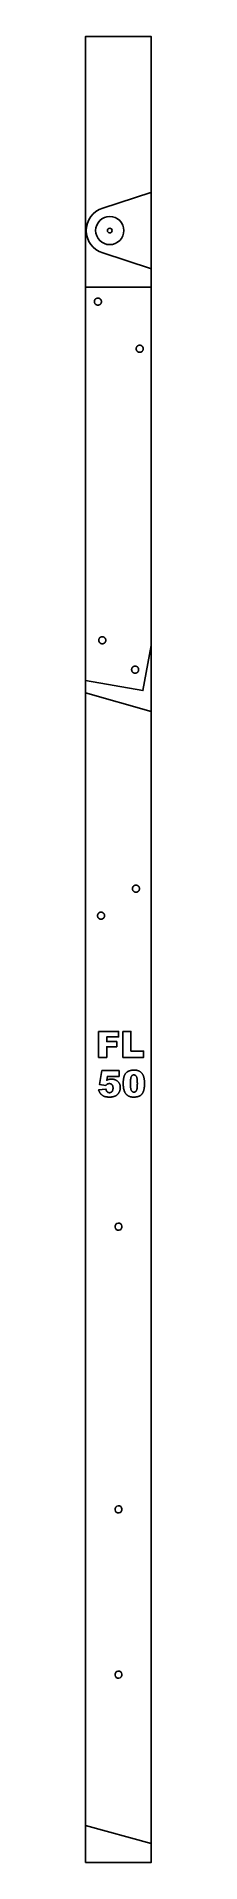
# Model space of a CAD drawing. Extents: x 0 to 3.5, y 0 to 97.
import ezdxf

# ---------------------------------------------------------------- set-up
doc = ezdxf.new("R2010")
doc.units = 0
for name, color, linetype in [('FRONT_LEG', 18, 'CONTINUOUS'), ('SEAT', 18, 'CONTINUOUS'), ('T3_PROFILE_INSIDE_2', 18, 'CONTINUOUS'), ('T9-T3_POCKET', 18, 'CONTINUOUS'), ('T9_COUNTERSINK_0_6', 18, 'CONTINUOUS')]:
    doc.layers.add(name, color=color, linetype=linetype)

msp = doc.modelspace()

# ---------------------------------------------------------------- linework, layer by layer
at = {"layer": 'FRONT_LEG'}
msp.add_lwpolyline([(3.502, 61.14), (0, 62.14)], dxfattribs=at)
for points in [[(2.655, 51.547), (2.646, 51.549), (2.636, 51.551), (2.627, 51.554), (2.619, 51.557), (2.61, 51.561), (2.602, 51.565), (2.594, 51.57), (2.586, 51.575), (2.579, 51.58), (2.571, 51.585), (2.565, 51.591), (2.558, 51.597), (2.552, 51.604), (2.546, 51.611), (2.54, 51.618), (2.535, 51.625), (2.53, 51.633), (2.525, 51.64), (2.521, 51.648), (2.517, 51.657), (2.514, 51.665), (2.511, 51.673), (2.508, 51.682), (2.506, 51.691), (2.505, 51.7), (2.503, 51.709), (2.502, 51.718), (2.502, 51.728), (2.502, 51.737), (2.503, 51.746), (2.504, 51.756), (2.505, 51.765), (2.507, 51.775), (2.51, 51.784), (2.513, 51.793), (2.516, 51.802), (2.52, 51.81), (2.524, 51.819), (2.528, 51.827), (2.533, 51.835), (2.538, 51.842), (2.544, 51.849), (2.55, 51.856), (2.556, 51.863), (2.562, 51.869), (2.569, 51.875), (2.576, 51.88), (2.583, 51.886), (2.591, 51.891), (2.599, 51.895), (2.607, 51.899), (2.615, 51.903), (2.623, 51.907), (2.632, 51.91), (2.641, 51.912), (2.649, 51.914), (2.658, 51.916), (2.668, 51.917), (2.677, 51.918), (2.686, 51.919), (2.695, 51.919), (2.705, 51.918), (2.714, 51.917), (2.724, 51.915), (2.733, 51.913), (2.743, 51.911), (2.752, 51.908), (2.76, 51.905), (2.769, 51.901), (2.777, 51.897), (2.785, 51.892), (2.793, 51.888), (2.8, 51.882), (2.808, 51.877), (2.814, 51.871), (2.821, 51.865), (2.827, 51.858), (2.833, 51.852), (2.839, 51.844), (2.844, 51.837), (2.849, 51.83), (2.854, 51.822), (2.858, 51.814), (2.862, 51.806), (2.865, 51.797), (2.868, 51.789), (2.871, 51.78), (2.873, 51.771), (2.874, 51.762), (2.876, 51.753), (2.877, 51.744), (2.877, 51.735), (2.877, 51.725), (2.876, 51.716), (2.875, 51.706), (2.874, 51.697), (2.872, 51.687), (2.869, 51.678), (2.866, 51.669), (2.863, 51.66), (2.859, 51.652), (2.855, 51.643), (2.851, 51.635), (2.846, 51.628), (2.841, 51.62), (2.835, 51.613), (2.829, 51.606), (2.823, 51.6), (2.817, 51.593), (2.81, 51.587), (2.803, 51.582), (2.796, 51.576), (2.788, 51.572), (2.78, 51.567), (2.772, 51.563), (2.764, 51.559), (2.756, 51.556), (2.747, 51.553), (2.738, 51.55), (2.73, 51.548), (2.721, 51.546), (2.712, 51.545), (2.702, 51.544), (2.693, 51.544), (2.684, 51.544), (2.674, 51.544), (2.665, 51.545)], [(0.798, 50.113), (0.789, 50.115), (0.78, 50.117), (0.771, 50.12), (0.762, 50.123), (0.753, 50.127), (0.745, 50.131), (0.737, 50.136), (0.729, 50.141), (0.722, 50.146), (0.715, 50.151), (0.708, 50.157), (0.701, 50.163), (0.695, 50.17), (0.689, 50.177), (0.683, 50.184), (0.678, 50.191), (0.673, 50.199), (0.669, 50.206), (0.665, 50.214), (0.661, 50.223), (0.657, 50.231), (0.654, 50.239), (0.652, 50.248), (0.65, 50.257), (0.648, 50.266), (0.647, 50.275), (0.646, 50.284), (0.645, 50.294), (0.645, 50.303), (0.646, 50.312), (0.647, 50.322), (0.648, 50.331), (0.65, 50.341), (0.653, 50.35), (0.656, 50.359), (0.659, 50.368), (0.663, 50.376), (0.667, 50.385), (0.671, 50.393), (0.676, 50.4), (0.682, 50.408), (0.687, 50.415), (0.693, 50.422), (0.699, 50.429), (0.706, 50.435), (0.712, 50.441), (0.719, 50.446), (0.727, 50.452), (0.734, 50.457), (0.742, 50.461), (0.75, 50.465), (0.758, 50.469), (0.767, 50.473), (0.775, 50.476), (0.784, 50.478), (0.793, 50.48), (0.802, 50.482), (0.811, 50.483), (0.82, 50.484), (0.829, 50.485), (0.839, 50.485), (0.848, 50.484), (0.858, 50.483), (0.867, 50.481), (0.877, 50.479), (0.886, 50.477), (0.895, 50.474), (0.904, 50.471), (0.912, 50.467), (0.92, 50.463), (0.928, 50.458), (0.936, 50.454), (0.944, 50.448), (0.951, 50.443), (0.958, 50.437), (0.964, 50.431), (0.971, 50.424), (0.977, 50.417), (0.982, 50.41), (0.987, 50.403), (0.992, 50.396), (0.997, 50.388), (1.001, 50.38), (1.005, 50.372), (1.008, 50.363), (1.011, 50.355), (1.014, 50.346), (1.016, 50.337), (1.018, 50.328), (1.019, 50.319), (1.02, 50.31), (1.02, 50.301), (1.02, 50.291), (1.02, 50.282), (1.019, 50.272), (1.017, 50.263), (1.015, 50.253), (1.013, 50.244), (1.01, 50.235), (1.006, 50.226), (1.003, 50.218), (0.999, 50.209), (0.994, 50.201), (0.989, 50.194), (0.984, 50.186), (0.978, 50.179), (0.973, 50.172), (0.966, 50.166), (0.96, 50.159), (0.953, 50.153), (0.946, 50.148), (0.939, 50.142), (0.931, 50.138), (0.924, 50.133), (0.916, 50.129), (0.907, 50.125), (0.899, 50.122), (0.89, 50.119), (0.882, 50.116), (0.873, 50.114), (0.864, 50.112), (0.855, 50.111), (0.846, 50.11), (0.836, 50.11), (0.827, 50.11), (0.817, 50.11), (0.808, 50.111)]]:
    msp.add_lwpolyline(points, close=True, dxfattribs=at)
for points in [[(1.581, 33.827, 0.414214), (1.71, 33.596, 0.414214), (1.941, 33.724, 0.414214), (1.813, 33.956, 0.414214)], [(1.581, 18.809, 0.414214), (1.71, 18.577, 0.414214), (1.941, 18.706, 0.414214), (1.813, 18.938, 0.414214)]]:
    msp.add_lwpolyline(points, format="xyb", close=True, dxfattribs=at)
at = {"layer": 'SEAT'}
for points in [[(2.655, 51.547), (2.646, 51.549), (2.636, 51.551), (2.627, 51.554), (2.619, 51.557), (2.61, 51.561), (2.602, 51.565), (2.594, 51.57), (2.586, 51.575), (2.579, 51.58), (2.571, 51.585), (2.565, 51.591), (2.558, 51.597), (2.552, 51.604), (2.546, 51.611), (2.54, 51.618), (2.535, 51.625), (2.53, 51.633), (2.525, 51.64), (2.521, 51.648), (2.517, 51.657), (2.514, 51.665), (2.511, 51.673), (2.508, 51.682), (2.506, 51.691), (2.505, 51.7), (2.503, 51.709), (2.502, 51.718), (2.502, 51.728), (2.502, 51.737), (2.503, 51.746), (2.504, 51.756), (2.505, 51.765), (2.507, 51.775), (2.51, 51.784), (2.513, 51.793), (2.516, 51.802), (2.52, 51.81), (2.524, 51.819), (2.528, 51.827), (2.533, 51.835), (2.538, 51.842), (2.544, 51.849), (2.55, 51.856), (2.556, 51.863), (2.562, 51.869), (2.569, 51.875), (2.576, 51.88), (2.583, 51.886), (2.591, 51.891), (2.599, 51.895), (2.607, 51.899), (2.615, 51.903), (2.623, 51.907), (2.632, 51.91), (2.641, 51.912), (2.649, 51.914), (2.658, 51.916), (2.668, 51.917), (2.677, 51.918), (2.686, 51.919), (2.695, 51.919), (2.705, 51.918), (2.714, 51.917), (2.724, 51.915), (2.733, 51.913), (2.743, 51.911), (2.752, 51.908), (2.76, 51.905), (2.769, 51.901), (2.777, 51.897), (2.785, 51.892), (2.793, 51.888), (2.8, 51.882), (2.808, 51.877), (2.814, 51.871), (2.821, 51.865), (2.827, 51.858), (2.833, 51.852), (2.839, 51.844), (2.844, 51.837), (2.849, 51.83), (2.854, 51.822), (2.858, 51.814), (2.862, 51.806), (2.865, 51.797), (2.868, 51.789), (2.871, 51.78), (2.873, 51.771), (2.874, 51.762), (2.876, 51.753), (2.877, 51.744), (2.877, 51.735), (2.877, 51.725), (2.876, 51.716), (2.875, 51.706), (2.874, 51.697), (2.872, 51.687), (2.869, 51.678), (2.866, 51.669), (2.863, 51.66), (2.859, 51.652), (2.855, 51.643), (2.851, 51.635), (2.846, 51.628), (2.841, 51.62), (2.835, 51.613), (2.829, 51.606), (2.823, 51.6), (2.817, 51.593), (2.81, 51.587), (2.803, 51.582), (2.796, 51.576), (2.788, 51.572), (2.78, 51.567), (2.772, 51.563), (2.764, 51.559), (2.756, 51.556), (2.747, 51.553), (2.738, 51.55), (2.73, 51.548), (2.721, 51.546), (2.712, 51.545), (2.702, 51.544), (2.693, 51.544), (2.684, 51.544), (2.674, 51.544), (2.665, 51.545)], [(0.798, 50.113), (0.789, 50.115), (0.78, 50.117), (0.771, 50.12), (0.762, 50.123), (0.753, 50.127), (0.745, 50.131), (0.737, 50.136), (0.729, 50.141), (0.722, 50.146), (0.715, 50.151), (0.708, 50.157), (0.701, 50.163), (0.695, 50.17), (0.689, 50.177), (0.683, 50.184), (0.678, 50.191), (0.673, 50.199), (0.669, 50.206), (0.665, 50.214), (0.661, 50.223), (0.657, 50.231), (0.654, 50.239), (0.652, 50.248), (0.65, 50.257), (0.648, 50.266), (0.647, 50.275), (0.646, 50.284), (0.645, 50.294), (0.645, 50.303), (0.646, 50.312), (0.647, 50.322), (0.648, 50.331), (0.65, 50.341), (0.653, 50.35), (0.656, 50.359), (0.659, 50.368), (0.663, 50.376), (0.667, 50.385), (0.671, 50.393), (0.676, 50.4), (0.682, 50.408), (0.687, 50.415), (0.693, 50.422), (0.699, 50.429), (0.706, 50.435), (0.712, 50.441), (0.719, 50.446), (0.727, 50.452), (0.734, 50.457), (0.742, 50.461), (0.75, 50.465), (0.758, 50.469), (0.767, 50.473), (0.775, 50.476), (0.784, 50.478), (0.793, 50.48), (0.802, 50.482), (0.811, 50.483), (0.82, 50.484), (0.829, 50.485), (0.839, 50.485), (0.848, 50.484), (0.858, 50.483), (0.867, 50.481), (0.877, 50.479), (0.886, 50.477), (0.895, 50.474), (0.904, 50.471), (0.912, 50.467), (0.92, 50.463), (0.928, 50.458), (0.936, 50.454), (0.944, 50.448), (0.951, 50.443), (0.958, 50.437), (0.964, 50.431), (0.971, 50.424), (0.977, 50.417), (0.982, 50.41), (0.987, 50.403), (0.992, 50.396), (0.997, 50.388), (1.001, 50.38), (1.005, 50.372), (1.008, 50.363), (1.011, 50.355), (1.014, 50.346), (1.016, 50.337), (1.018, 50.328), (1.019, 50.319), (1.02, 50.31), (1.02, 50.301), (1.02, 50.291), (1.02, 50.282), (1.019, 50.272), (1.017, 50.263), (1.015, 50.253), (1.013, 50.244), (1.01, 50.235), (1.006, 50.226), (1.003, 50.218), (0.999, 50.209), (0.994, 50.201), (0.989, 50.194), (0.984, 50.186), (0.978, 50.179), (0.973, 50.172), (0.966, 50.166), (0.96, 50.159), (0.953, 50.153), (0.946, 50.148), (0.939, 50.142), (0.931, 50.138), (0.924, 50.133), (0.916, 50.129), (0.907, 50.125), (0.899, 50.122), (0.89, 50.119), (0.882, 50.116), (0.873, 50.114), (0.864, 50.112), (0.855, 50.111), (0.846, 50.11), (0.836, 50.11), (0.827, 50.11), (0.817, 50.11), (0.808, 50.111)]]:
    msp.add_lwpolyline(points, close=True, dxfattribs=at)
at = {"layer": 'T3_PROFILE_INSIDE_2'}
for points in [[(0, 0), (3.5, 0), (3.5, 97), (0, 97)], [(0.478, 82.917), (0.478, 82.927), (0.479, 82.936), (0.48, 82.946), (0.482, 82.955), (0.484, 82.964), (0.487, 82.973), (0.49, 82.982), (0.493, 82.99), (0.497, 82.998), (0.501, 83.007), (0.505, 83.014), (0.51, 83.022), (0.515, 83.029), (0.521, 83.036), (0.527, 83.043), (0.533, 83.05), (0.54, 83.056), (0.546, 83.062), (0.554, 83.067), (0.561, 83.073), (0.569, 83.078), (0.576, 83.082), (0.584, 83.086), (0.593, 83.09), (0.601, 83.093), (0.61, 83.096), (0.619, 83.099), (0.628, 83.101), (0.637, 83.103), (0.647, 83.104), (0.656, 83.104), (0.666, 83.105), (0.675, 83.104), (0.685, 83.104), (0.694, 83.103), (0.704, 83.101), (0.713, 83.099), (0.721, 83.096), (0.73, 83.093), (0.739, 83.09), (0.747, 83.086), (0.755, 83.082), (0.763, 83.078), (0.771, 83.073), (0.778, 83.067), (0.785, 83.062), (0.792, 83.056), (0.798, 83.05), (0.805, 83.043), (0.81, 83.036), (0.816, 83.029), (0.821, 83.022), (0.826, 83.014), (0.831, 83.007), (0.835, 82.998), (0.839, 82.99), (0.842, 82.982), (0.845, 82.973), (0.847, 82.964), (0.849, 82.955), (0.851, 82.946), (0.852, 82.936), (0.853, 82.927), (0.853, 82.917), (0.853, 82.908), (0.852, 82.898), (0.851, 82.889), (0.849, 82.879), (0.847, 82.87), (0.845, 82.861), (0.842, 82.853), (0.839, 82.844), (0.835, 82.836), (0.831, 82.828), (0.826, 82.82), (0.821, 82.812), (0.816, 82.805), (0.81, 82.798), (0.805, 82.791), (0.798, 82.785), (0.792, 82.778), (0.785, 82.772), (0.778, 82.767), (0.771, 82.762), (0.763, 82.757), (0.755, 82.752), (0.747, 82.748), (0.739, 82.744), (0.73, 82.741), (0.721, 82.738), (0.713, 82.736), (0.704, 82.733), (0.694, 82.732), (0.685, 82.731), (0.675, 82.73), (0.666, 82.73), (0.656, 82.73), (0.647, 82.731), (0.637, 82.732), (0.628, 82.733), (0.619, 82.736), (0.61, 82.738), (0.601, 82.741), (0.593, 82.744), (0.584, 82.748), (0.576, 82.752), (0.569, 82.757), (0.561, 82.762), (0.554, 82.767), (0.546, 82.772), (0.54, 82.778), (0.533, 82.785), (0.527, 82.791), (0.521, 82.798), (0.515, 82.805), (0.51, 82.812), (0.505, 82.82), (0.501, 82.828), (0.497, 82.836), (0.493, 82.844), (0.49, 82.853), (0.487, 82.861), (0.484, 82.87), (0.482, 82.879), (0.48, 82.889), (0.479, 82.898), (0.478, 82.908)], [(0.478, 82.917), (0.478, 82.927), (0.479, 82.936), (0.48, 82.946), (0.482, 82.955), (0.484, 82.964), (0.487, 82.973), (0.49, 82.982), (0.493, 82.99), (0.497, 82.998), (0.501, 83.007), (0.505, 83.014), (0.51, 83.022), (0.515, 83.029), (0.521, 83.036), (0.527, 83.043), (0.533, 83.05), (0.54, 83.056), (0.546, 83.062), (0.554, 83.067), (0.561, 83.073), (0.569, 83.078), (0.576, 83.082), (0.584, 83.086), (0.593, 83.09), (0.601, 83.093), (0.61, 83.096), (0.619, 83.099), (0.628, 83.101), (0.637, 83.103), (0.647, 83.104), (0.656, 83.104), (0.666, 83.105), (0.675, 83.104), (0.685, 83.104), (0.694, 83.103), (0.704, 83.101), (0.713, 83.099), (0.721, 83.096), (0.73, 83.093), (0.739, 83.09), (0.747, 83.086), (0.755, 83.082), (0.763, 83.078), (0.771, 83.073), (0.778, 83.067), (0.785, 83.062), (0.792, 83.056), (0.798, 83.05), (0.805, 83.043), (0.81, 83.036), (0.816, 83.029), (0.821, 83.022), (0.826, 83.014), (0.831, 83.007), (0.835, 82.998), (0.839, 82.99), (0.842, 82.982), (0.845, 82.973), (0.847, 82.964), (0.849, 82.955), (0.851, 82.946), (0.852, 82.936), (0.853, 82.927), (0.853, 82.917), (0.853, 82.908), (0.852, 82.898), (0.851, 82.889), (0.849, 82.879), (0.847, 82.87), (0.845, 82.861), (0.842, 82.853), (0.839, 82.844), (0.835, 82.836), (0.831, 82.828), (0.826, 82.82), (0.821, 82.812), (0.816, 82.805), (0.81, 82.798), (0.805, 82.791), (0.798, 82.785), (0.792, 82.778), (0.785, 82.772), (0.778, 82.767), (0.771, 82.762), (0.763, 82.757), (0.755, 82.752), (0.747, 82.748), (0.739, 82.744), (0.73, 82.741), (0.721, 82.738), (0.713, 82.736), (0.704, 82.733), (0.694, 82.732), (0.685, 82.731), (0.675, 82.73), (0.666, 82.73), (0.656, 82.73), (0.647, 82.731), (0.637, 82.732), (0.628, 82.733), (0.619, 82.736), (0.61, 82.738), (0.601, 82.741), (0.593, 82.744), (0.584, 82.748), (0.576, 82.752), (0.569, 82.757), (0.561, 82.762), (0.554, 82.767), (0.546, 82.772), (0.54, 82.778), (0.533, 82.785), (0.527, 82.791), (0.521, 82.798), (0.515, 82.805), (0.51, 82.812), (0.505, 82.82), (0.501, 82.828), (0.497, 82.836), (0.493, 82.844), (0.49, 82.853), (0.487, 82.861), (0.484, 82.87), (0.482, 82.879), (0.48, 82.889), (0.479, 82.898), (0.478, 82.908)], [(2.702, 80.413), (2.702, 80.423), (2.703, 80.432), (2.704, 80.442), (2.705, 80.451), (2.707, 80.46), (2.71, 80.469), (2.713, 80.478), (2.716, 80.486), (2.72, 80.495), (2.724, 80.503), (2.729, 80.51), (2.734, 80.518), (2.739, 80.525), (2.744, 80.532), (2.75, 80.539), (2.756, 80.546), (2.763, 80.552), (2.77, 80.558), (2.777, 80.563), (2.784, 80.569), (2.792, 80.574), (2.8, 80.578), (2.808, 80.582), (2.816, 80.586), (2.825, 80.589), (2.833, 80.592), (2.842, 80.595), (2.851, 80.597), (2.86, 80.599), (2.87, 80.6), (2.879, 80.6), (2.889, 80.601), (2.899, 80.6), (2.908, 80.6), (2.918, 80.599), (2.927, 80.597), (2.936, 80.595), (2.945, 80.592), (2.954, 80.589), (2.962, 80.586), (2.97, 80.582), (2.978, 80.578), (2.986, 80.574), (2.994, 80.569), (3.001, 80.563), (3.008, 80.558), (3.015, 80.552), (3.022, 80.546), (3.028, 80.539), (3.034, 80.532), (3.039, 80.525), (3.045, 80.518), (3.049, 80.51), (3.054, 80.503), (3.058, 80.495), (3.062, 80.486), (3.065, 80.478), (3.068, 80.469), (3.071, 80.46), (3.073, 80.451), (3.074, 80.442), (3.076, 80.432), (3.076, 80.423), (3.077, 80.413), (3.076, 80.404), (3.076, 80.394), (3.074, 80.385), (3.073, 80.375), (3.071, 80.366), (3.068, 80.357), (3.065, 80.349), (3.062, 80.34), (3.058, 80.332), (3.054, 80.324), (3.049, 80.316), (3.045, 80.308), (3.039, 80.301), (3.034, 80.294), (3.028, 80.287), (3.022, 80.281), (3.015, 80.274), (3.008, 80.269), (3.001, 80.263), (2.994, 80.258), (2.986, 80.253), (2.978, 80.248), (2.97, 80.244), (2.962, 80.24), (2.954, 80.237), (2.945, 80.234), (2.936, 80.232), (2.927, 80.23), (2.918, 80.228), (2.908, 80.227), (2.899, 80.226), (2.889, 80.226), (2.879, 80.226), (2.87, 80.227), (2.86, 80.228), (2.851, 80.23), (2.842, 80.232), (2.833, 80.234), (2.825, 80.237), (2.816, 80.24), (2.808, 80.244), (2.8, 80.248), (2.792, 80.253), (2.784, 80.258), (2.777, 80.263), (2.77, 80.269), (2.763, 80.274), (2.756, 80.281), (2.75, 80.287), (2.744, 80.294), (2.739, 80.301), (2.734, 80.308), (2.729, 80.316), (2.724, 80.324), (2.72, 80.332), (2.716, 80.34), (2.713, 80.349), (2.71, 80.357), (2.707, 80.366), (2.705, 80.375), (2.704, 80.385), (2.703, 80.394), (2.702, 80.404)], [(2.702, 80.413), (2.702, 80.423), (2.703, 80.432), (2.704, 80.442), (2.705, 80.451), (2.707, 80.46), (2.71, 80.469), (2.713, 80.478), (2.716, 80.486), (2.72, 80.495), (2.724, 80.503), (2.729, 80.51), (2.734, 80.518), (2.739, 80.525), (2.744, 80.532), (2.75, 80.539), (2.756, 80.546), (2.763, 80.552), (2.77, 80.558), (2.777, 80.563), (2.784, 80.569), (2.792, 80.574), (2.8, 80.578), (2.808, 80.582), (2.816, 80.586), (2.825, 80.589), (2.833, 80.592), (2.842, 80.595), (2.851, 80.597), (2.86, 80.599), (2.87, 80.6), (2.879, 80.6), (2.889, 80.601), (2.899, 80.6), (2.908, 80.6), (2.918, 80.599), (2.927, 80.597), (2.936, 80.595), (2.945, 80.592), (2.954, 80.589), (2.962, 80.586), (2.97, 80.582), (2.978, 80.578), (2.986, 80.574), (2.994, 80.569), (3.001, 80.563), (3.008, 80.558), (3.015, 80.552), (3.022, 80.546), (3.028, 80.539), (3.034, 80.532), (3.039, 80.525), (3.045, 80.518), (3.049, 80.51), (3.054, 80.503), (3.058, 80.495), (3.062, 80.486), (3.065, 80.478), (3.068, 80.469), (3.071, 80.46), (3.073, 80.451), (3.074, 80.442), (3.076, 80.432), (3.076, 80.423), (3.077, 80.413), (3.076, 80.404), (3.076, 80.394), (3.074, 80.385), (3.073, 80.375), (3.071, 80.366), (3.068, 80.357), (3.065, 80.349), (3.062, 80.34), (3.058, 80.332), (3.054, 80.324), (3.049, 80.316), (3.045, 80.308), (3.039, 80.301), (3.034, 80.294), (3.028, 80.287), (3.022, 80.281), (3.015, 80.274), (3.008, 80.269), (3.001, 80.263), (2.994, 80.258), (2.986, 80.253), (2.978, 80.248), (2.97, 80.244), (2.962, 80.24), (2.954, 80.237), (2.945, 80.234), (2.936, 80.232), (2.927, 80.23), (2.918, 80.228), (2.908, 80.227), (2.899, 80.226), (2.889, 80.226), (2.879, 80.226), (2.87, 80.227), (2.86, 80.228), (2.851, 80.23), (2.842, 80.232), (2.833, 80.234), (2.825, 80.237), (2.816, 80.24), (2.808, 80.244), (2.8, 80.248), (2.792, 80.253), (2.784, 80.258), (2.777, 80.263), (2.77, 80.269), (2.763, 80.274), (2.756, 80.281), (2.75, 80.287), (2.744, 80.294), (2.739, 80.301), (2.734, 80.308), (2.729, 80.316), (2.724, 80.324), (2.72, 80.332), (2.716, 80.34), (2.713, 80.349), (2.71, 80.357), (2.707, 80.366), (2.705, 80.375), (2.704, 80.385), (2.703, 80.394), (2.702, 80.404)], [(0.71, 64.928), (0.71, 64.938), (0.711, 64.947), (0.712, 64.957), (0.713, 64.966), (0.716, 64.975), (0.718, 64.984), (0.721, 64.992), (0.724, 65.001), (0.728, 65.009), (0.732, 65.017), (0.737, 65.025), (0.742, 65.033), (0.747, 65.04), (0.752, 65.047), (0.758, 65.054), (0.765, 65.061), (0.771, 65.067), (0.778, 65.073), (0.785, 65.078), (0.792, 65.083), (0.8, 65.088), (0.808, 65.093), (0.816, 65.097), (0.824, 65.101), (0.833, 65.104), (0.841, 65.107), (0.85, 65.11), (0.859, 65.112), (0.869, 65.113), (0.878, 65.115), (0.888, 65.115), (0.897, 65.116), (0.907, 65.115), (0.916, 65.115), (0.926, 65.113), (0.935, 65.112), (0.944, 65.11), (0.953, 65.107), (0.962, 65.104), (0.97, 65.101), (0.978, 65.097), (0.987, 65.093), (0.994, 65.088), (1.002, 65.083), (1.009, 65.078), (1.016, 65.073), (1.023, 65.067), (1.03, 65.061), (1.036, 65.054), (1.042, 65.047), (1.047, 65.04), (1.053, 65.033), (1.058, 65.025), (1.062, 65.017), (1.066, 65.009), (1.07, 65.001), (1.073, 64.992), (1.076, 64.984), (1.079, 64.975), (1.081, 64.966), (1.083, 64.957), (1.084, 64.947), (1.084, 64.938), (1.085, 64.928), (1.084, 64.918), (1.084, 64.909), (1.083, 64.899), (1.081, 64.89), (1.079, 64.881), (1.076, 64.872), (1.073, 64.864), (1.07, 64.855), (1.066, 64.847), (1.062, 64.839), (1.058, 64.831), (1.053, 64.823), (1.047, 64.816), (1.042, 64.809), (1.036, 64.802), (1.03, 64.795), (1.023, 64.789), (1.016, 64.783), (1.009, 64.778), (1.002, 64.773), (0.994, 64.768), (0.987, 64.763), (0.978, 64.759), (0.97, 64.755), (0.962, 64.752), (0.953, 64.749), (0.944, 64.746), (0.935, 64.744), (0.926, 64.743), (0.916, 64.741), (0.907, 64.741), (0.897, 64.741), (0.888, 64.741), (0.878, 64.741), (0.869, 64.743), (0.859, 64.744), (0.85, 64.746), (0.841, 64.749), (0.833, 64.752), (0.824, 64.755), (0.816, 64.759), (0.808, 64.763), (0.8, 64.768), (0.792, 64.773), (0.785, 64.778), (0.778, 64.783), (0.771, 64.789), (0.765, 64.795), (0.758, 64.802), (0.752, 64.809), (0.747, 64.816), (0.742, 64.823), (0.737, 64.831), (0.732, 64.839), (0.728, 64.847), (0.724, 64.855), (0.721, 64.864), (0.718, 64.872), (0.716, 64.881), (0.713, 64.89), (0.712, 64.899), (0.711, 64.909), (0.71, 64.918)], [(0.71, 64.928), (0.71, 64.938), (0.711, 64.947), (0.712, 64.957), (0.713, 64.966), (0.716, 64.975), (0.718, 64.984), (0.721, 64.992), (0.724, 65.001), (0.728, 65.009), (0.732, 65.017), (0.737, 65.025), (0.742, 65.033), (0.747, 65.04), (0.752, 65.047), (0.758, 65.054), (0.765, 65.061), (0.771, 65.067), (0.778, 65.073), (0.785, 65.078), (0.792, 65.083), (0.8, 65.088), (0.808, 65.093), (0.816, 65.097), (0.824, 65.101), (0.833, 65.104), (0.841, 65.107), (0.85, 65.11), (0.859, 65.112), (0.869, 65.113), (0.878, 65.115), (0.888, 65.115), (0.897, 65.116), (0.907, 65.115), (0.916, 65.115), (0.926, 65.113), (0.935, 65.112), (0.944, 65.11), (0.953, 65.107), (0.962, 65.104), (0.97, 65.101), (0.978, 65.097), (0.987, 65.093), (0.994, 65.088), (1.002, 65.083), (1.009, 65.078), (1.016, 65.073), (1.023, 65.067), (1.03, 65.061), (1.036, 65.054), (1.042, 65.047), (1.047, 65.04), (1.053, 65.033), (1.058, 65.025), (1.062, 65.017), (1.066, 65.009), (1.07, 65.001), (1.073, 64.992), (1.076, 64.984), (1.079, 64.975), (1.081, 64.966), (1.083, 64.957), (1.084, 64.947), (1.084, 64.938), (1.085, 64.928), (1.084, 64.918), (1.084, 64.909), (1.083, 64.899), (1.081, 64.89), (1.079, 64.881), (1.076, 64.872), (1.073, 64.864), (1.07, 64.855), (1.066, 64.847), (1.062, 64.839), (1.058, 64.831), (1.053, 64.823), (1.047, 64.816), (1.042, 64.809), (1.036, 64.802), (1.03, 64.795), (1.023, 64.789), (1.016, 64.783), (1.009, 64.778), (1.002, 64.773), (0.994, 64.768), (0.987, 64.763), (0.978, 64.759), (0.97, 64.755), (0.962, 64.752), (0.953, 64.749), (0.944, 64.746), (0.935, 64.744), (0.926, 64.743), (0.916, 64.741), (0.907, 64.741), (0.897, 64.741), (0.888, 64.741), (0.878, 64.741), (0.869, 64.743), (0.859, 64.744), (0.85, 64.746), (0.841, 64.749), (0.833, 64.752), (0.824, 64.755), (0.816, 64.759), (0.808, 64.763), (0.8, 64.768), (0.792, 64.773), (0.785, 64.778), (0.778, 64.783), (0.771, 64.789), (0.765, 64.795), (0.758, 64.802), (0.752, 64.809), (0.747, 64.816), (0.742, 64.823), (0.737, 64.831), (0.732, 64.839), (0.728, 64.847), (0.724, 64.855), (0.721, 64.864), (0.718, 64.872), (0.716, 64.881), (0.713, 64.89), (0.712, 64.899), (0.711, 64.909), (0.71, 64.918)], [(2.46, 63.365), (2.46, 63.375), (2.461, 63.385), (2.462, 63.394), (2.463, 63.403), (2.466, 63.412), (2.468, 63.421), (2.471, 63.43), (2.474, 63.438), (2.478, 63.447), (2.482, 63.455), (2.487, 63.463), (2.492, 63.47), (2.497, 63.478), (2.502, 63.485), (2.508, 63.492), (2.515, 63.498), (2.521, 63.504), (2.528, 63.51), (2.535, 63.516), (2.542, 63.521), (2.55, 63.526), (2.558, 63.53), (2.566, 63.535), (2.574, 63.538), (2.583, 63.542), (2.591, 63.545), (2.6, 63.547), (2.609, 63.549), (2.619, 63.551), (2.628, 63.552), (2.637, 63.553), (2.647, 63.553), (2.657, 63.553), (2.666, 63.552), (2.676, 63.551), (2.685, 63.549), (2.694, 63.547), (2.703, 63.545), (2.712, 63.542), (2.72, 63.538), (2.728, 63.535), (2.737, 63.53), (2.744, 63.526), (2.752, 63.521), (2.759, 63.516), (2.766, 63.51), (2.773, 63.504), (2.78, 63.498), (2.786, 63.492), (2.792, 63.485), (2.797, 63.478), (2.803, 63.47), (2.808, 63.463), (2.812, 63.455), (2.816, 63.447), (2.82, 63.438), (2.823, 63.43), (2.826, 63.421), (2.829, 63.412), (2.831, 63.403), (2.832, 63.394), (2.834, 63.385), (2.834, 63.375), (2.835, 63.365), (2.834, 63.356), (2.834, 63.346), (2.832, 63.337), (2.831, 63.328), (2.829, 63.319), (2.826, 63.31), (2.823, 63.301), (2.82, 63.293), (2.816, 63.284), (2.812, 63.276), (2.808, 63.268), (2.803, 63.261), (2.797, 63.253), (2.792, 63.246), (2.786, 63.239), (2.78, 63.233), (2.773, 63.227), (2.766, 63.221), (2.759, 63.215), (2.752, 63.21), (2.744, 63.205), (2.737, 63.201), (2.728, 63.196), (2.72, 63.193), (2.712, 63.189), (2.703, 63.186), (2.694, 63.184), (2.685, 63.182), (2.676, 63.18), (2.666, 63.179), (2.657, 63.178), (2.647, 63.178), (2.637, 63.178), (2.628, 63.179), (2.619, 63.18), (2.609, 63.182), (2.6, 63.184), (2.591, 63.186), (2.583, 63.189), (2.574, 63.193), (2.566, 63.196), (2.558, 63.201), (2.55, 63.205), (2.542, 63.21), (2.535, 63.215), (2.528, 63.221), (2.521, 63.227), (2.515, 63.233), (2.508, 63.239), (2.502, 63.246), (2.497, 63.253), (2.492, 63.261), (2.487, 63.268), (2.482, 63.276), (2.478, 63.284), (2.474, 63.293), (2.471, 63.301), (2.468, 63.31), (2.466, 63.319), (2.463, 63.328), (2.462, 63.337), (2.461, 63.346), (2.46, 63.356)], [(2.46, 63.365), (2.46, 63.375), (2.461, 63.385), (2.462, 63.394), (2.463, 63.403), (2.466, 63.412), (2.468, 63.421), (2.471, 63.43), (2.474, 63.438), (2.478, 63.447), (2.482, 63.455), (2.487, 63.463), (2.492, 63.47), (2.497, 63.478), (2.502, 63.485), (2.508, 63.492), (2.515, 63.498), (2.521, 63.504), (2.528, 63.51), (2.535, 63.516), (2.542, 63.521), (2.55, 63.526), (2.558, 63.53), (2.566, 63.535), (2.574, 63.538), (2.583, 63.542), (2.591, 63.545), (2.6, 63.547), (2.609, 63.549), (2.619, 63.551), (2.628, 63.552), (2.637, 63.553), (2.647, 63.553), (2.657, 63.553), (2.666, 63.552), (2.676, 63.551), (2.685, 63.549), (2.694, 63.547), (2.703, 63.545), (2.712, 63.542), (2.72, 63.538), (2.728, 63.535), (2.737, 63.53), (2.744, 63.526), (2.752, 63.521), (2.759, 63.516), (2.766, 63.51), (2.773, 63.504), (2.78, 63.498), (2.786, 63.492), (2.792, 63.485), (2.797, 63.478), (2.803, 63.47), (2.808, 63.463), (2.812, 63.455), (2.816, 63.447), (2.82, 63.438), (2.823, 63.43), (2.826, 63.421), (2.829, 63.412), (2.831, 63.403), (2.832, 63.394), (2.834, 63.385), (2.834, 63.375), (2.835, 63.365), (2.834, 63.356), (2.834, 63.346), (2.832, 63.337), (2.831, 63.328), (2.829, 63.319), (2.826, 63.31), (2.823, 63.301), (2.82, 63.293), (2.816, 63.284), (2.812, 63.276), (2.808, 63.268), (2.803, 63.261), (2.797, 63.253), (2.792, 63.246), (2.786, 63.239), (2.78, 63.233), (2.773, 63.227), (2.766, 63.221), (2.759, 63.215), (2.752, 63.21), (2.744, 63.205), (2.737, 63.201), (2.728, 63.196), (2.72, 63.193), (2.712, 63.189), (2.703, 63.186), (2.694, 63.184), (2.685, 63.182), (2.676, 63.18), (2.666, 63.179), (2.657, 63.178), (2.647, 63.178), (2.637, 63.178), (2.628, 63.179), (2.619, 63.18), (2.609, 63.182), (2.6, 63.184), (2.591, 63.186), (2.583, 63.189), (2.574, 63.193), (2.566, 63.196), (2.558, 63.201), (2.55, 63.205), (2.542, 63.21), (2.535, 63.215), (2.528, 63.221), (2.521, 63.227), (2.515, 63.233), (2.508, 63.239), (2.502, 63.246), (2.497, 63.253), (2.492, 63.261), (2.487, 63.268), (2.482, 63.276), (2.478, 63.284), (2.474, 63.293), (2.471, 63.301), (2.468, 63.31), (2.466, 63.319), (2.463, 63.328), (2.462, 63.337), (2.461, 63.346), (2.46, 63.356)]]:
    msp.add_lwpolyline(points, close=True, dxfattribs=at)
msp.add_lwpolyline([(3.47, 84.677), (0.919, 85.501, -0.32697), (0.046, 86.692, -0.32697), (0.919, 87.884), (3.476, 88.709)], format="xyb", dxfattribs=at)
for points in [[(2.046, 86.693, 0.414214), (1.296, 87.443, 0.414214), (0.546, 86.693, 0.414214), (1.296, 85.943, 0.414214)], [(1.296, 86.568, 0.414214), (1.421, 86.693, 0.414214), (1.296, 86.818, 0.414214), (1.171, 86.693, 0.414214)]]:
    msp.add_lwpolyline(points, format="xyb", close=True, dxfattribs=at)
for points in [[(0.022, 83.678), (3.522, 83.678)], [(3.5, 64.658), (3.063, 62.256), (0, 62.789)]]:
    msp.add_lwpolyline(points, dxfattribs=at)
at = {"layer": 'T9-T3_POCKET'}
for points in [[(0.704, 44.152), (1.764, 44.152), (1.764, 43.854), (1.135, 43.854), (1.135, 43.611), (1.672, 43.611), (1.672, 43.331), (1.135, 43.331), (1.135, 42.764), (0.704, 42.764)], [(1.995, 44.152), (2.424, 44.152), (2.424, 43.106), (3.093, 43.106), (3.093, 42.764), (1.995, 42.764)], [(0.876, 42.07), (1.792, 42.07), (1.792, 41.762), (1.171, 41.762), (1.138, 41.554), (1.154, 41.561), (1.17, 41.568), (1.186, 41.575), (1.202, 41.581), (1.218, 41.586), (1.234, 41.591), (1.25, 41.595), (1.266, 41.6), (1.281, 41.603), (1.297, 41.606), (1.313, 41.609), (1.328, 41.611), (1.344, 41.613), (1.359, 41.614), (1.375, 41.614), (1.39, 41.615), (1.416, 41.614), (1.441, 41.613), (1.465, 41.61), (1.489, 41.607), (1.513, 41.602), (1.535, 41.597), (1.557, 41.591), (1.579, 41.583), (1.6, 41.575), (1.62, 41.565), (1.639, 41.555), (1.658, 41.544), (1.677, 41.532), (1.694, 41.518), (1.712, 41.504), (1.728, 41.489), (1.744, 41.473), (1.758, 41.456), (1.772, 41.439), (1.785, 41.422), (1.796, 41.404), (1.807, 41.385), (1.817, 41.366), (1.825, 41.347), (1.833, 41.326), (1.84, 41.306), (1.845, 41.285), (1.85, 41.263), (1.853, 41.241), (1.856, 41.218), (1.857, 41.195), (1.858, 41.172), (1.858, 41.155), (1.857, 41.138), (1.855, 41.122), (1.854, 41.105), (1.851, 41.089), (1.848, 41.072), (1.845, 41.056), (1.841, 41.04), (1.837, 41.024), (1.832, 41.008), (1.826, 40.992), (1.82, 40.976), (1.814, 40.96), (1.807, 40.944), (1.799, 40.929), (1.791, 40.913), (1.782, 40.898), (1.773, 40.883), (1.764, 40.869), (1.754, 40.855), (1.744, 40.841), (1.733, 40.828), (1.722, 40.816), (1.71, 40.804), (1.698, 40.792), (1.686, 40.781), (1.673, 40.77), (1.66, 40.76), (1.646, 40.75), (1.631, 40.741), (1.617, 40.732), (1.602, 40.724), (1.586, 40.716), (1.57, 40.708), (1.553, 40.702), (1.536, 40.695), (1.518, 40.689), (1.5, 40.684), (1.481, 40.679), (1.462, 40.675), (1.442, 40.671), (1.422, 40.668), (1.401, 40.665), (1.379, 40.663), (1.357, 40.661), (1.335, 40.659), (1.312, 40.659), (1.288, 40.658), (1.254, 40.659), (1.222, 40.66), (1.19, 40.662), (1.16, 40.665), (1.132, 40.669), (1.104, 40.673), (1.078, 40.678), (1.053, 40.685), (1.029, 40.691), (1.005, 40.699), (0.983, 40.708), (0.962, 40.717), (0.942, 40.727), (0.922, 40.738), (0.904, 40.75), (0.886, 40.762), (0.869, 40.775), (0.853, 40.789), (0.838, 40.803), (0.824, 40.817), (0.81, 40.832), (0.798, 40.847), (0.786, 40.863), (0.775, 40.879), (0.764, 40.896), (0.754, 40.914), (0.745, 40.933), (0.736, 40.952), (0.727, 40.973), (0.719, 40.995), (0.711, 41.018), (0.704, 41.042), (1.094, 41.084), (1.096, 41.073), (1.098, 41.062), (1.1, 41.051), (1.103, 41.04), (1.106, 41.03), (1.11, 41.021), (1.113, 41.011), (1.117, 41.002), (1.122, 40.993), (1.126, 40.985), (1.131, 40.977), (1.136, 40.969), (1.142, 40.962), (1.148, 40.955), (1.154, 40.948), (1.16, 40.942), (1.167, 40.936), (1.173, 40.931), (1.18, 40.925), (1.187, 40.921), (1.195, 40.916), (1.202, 40.912), (1.209, 40.909), (1.217, 40.905), (1.225, 40.903), (1.233, 40.9), (1.241, 40.898), (1.249, 40.896), (1.258, 40.895), (1.266, 40.894), (1.275, 40.893), (1.284, 40.893), (1.294, 40.893), (1.304, 40.894), (1.313, 40.895), (1.323, 40.897), (1.332, 40.899), (1.341, 40.902), (1.349, 40.905), (1.358, 40.909), (1.366, 40.913), (1.374, 40.917), (1.382, 40.922), (1.389, 40.928), (1.396, 40.934), (1.404, 40.94), (1.41, 40.947), (1.417, 40.954), (1.423, 40.962), (1.429, 40.971), (1.435, 40.979), (1.44, 40.989), (1.445, 40.998), (1.449, 41.009), (1.453, 41.019), (1.457, 41.03), (1.46, 41.042), (1.462, 41.054), (1.465, 41.067), (1.466, 41.08), (1.468, 41.093), (1.469, 41.107), (1.469, 41.122), (1.47, 41.137), (1.469, 41.152), (1.469, 41.167), (1.468, 41.181), (1.466, 41.194), (1.464, 41.208), (1.462, 41.22), (1.459, 41.232), (1.456, 41.244), (1.453, 41.255), (1.449, 41.266), (1.445, 41.276), (1.44, 41.285), (1.435, 41.294), (1.429, 41.303), (1.423, 41.311), (1.417, 41.318), (1.41, 41.325), (1.403, 41.332), (1.396, 41.338), (1.388, 41.344), (1.38, 41.349), (1.372, 41.354), (1.364, 41.358), (1.355, 41.362), (1.346, 41.365), (1.337, 41.368), (1.327, 41.37), (1.317, 41.372), (1.307, 41.374), (1.297, 41.375), (1.286, 41.376), (1.276, 41.376), (1.262, 41.376), (1.248, 41.374), (1.234, 41.372), (1.221, 41.369), (1.207, 41.365), (1.194, 41.361), (1.181, 41.355), (1.168, 41.349), (1.158, 41.343), (1.148, 41.337), (1.137, 41.329), (1.127, 41.321), (1.116, 41.311), (1.105, 41.301), (1.094, 41.289), (1.082, 41.277), (0.754, 41.324)], [(2.013, 41.382), (2.014, 41.43), (2.015, 41.477), (2.017, 41.5), (2.018, 41.522), (2.02, 41.544), (2.022, 41.565), (2.024, 41.586), (2.027, 41.606), (2.03, 41.626), (2.033, 41.645), (2.037, 41.664), (2.04, 41.683), (2.044, 41.701), (2.049, 41.718), (2.053, 41.735), (2.058, 41.752), (2.063, 41.768), (2.069, 41.784), (2.074, 41.799), (2.08, 41.814), (2.087, 41.828), (2.093, 41.842), (2.1, 41.855), (2.107, 41.868), (2.114, 41.88), (2.122, 41.892), (2.13, 41.904), (2.138, 41.915), (2.147, 41.925), (2.156, 41.936), (2.165, 41.945), (2.174, 41.955), (2.184, 41.964), (2.193, 41.973), (2.204, 41.981), (2.214, 41.989), (2.225, 41.997), (2.236, 42.005), (2.247, 42.012), (2.259, 42.019), (2.271, 42.026), (2.283, 42.032), (2.296, 42.038), (2.309, 42.044), (2.322, 42.049), (2.335, 42.054), (2.349, 42.059), (2.363, 42.063), (2.377, 42.068), (2.392, 42.071), (2.407, 42.075), (2.422, 42.078), (2.437, 42.081), (2.453, 42.084), (2.469, 42.086), (2.486, 42.088), (2.502, 42.09), (2.519, 42.091), (2.536, 42.092), (2.554, 42.093), (2.572, 42.094), (2.59, 42.094), (2.624, 42.093), (2.657, 42.092), (2.672, 42.09), (2.688, 42.089), (2.703, 42.087), (2.717, 42.085), (2.731, 42.083), (2.745, 42.08), (2.759, 42.077), (2.772, 42.074), (2.784, 42.071), (2.796, 42.067), (2.808, 42.063), (2.82, 42.059), (2.842, 42.05), (2.863, 42.041), (2.882, 42.03), (2.901, 42.019), (2.919, 42.008), (2.936, 41.996), (2.952, 41.983), (2.966, 41.969), (2.98, 41.955), (2.993, 41.941), (3.006, 41.927), (3.017, 41.912), (3.028, 41.898), (3.038, 41.883), (3.047, 41.868), (3.056, 41.853), (3.064, 41.837), (3.071, 41.821), (3.079, 41.804), (3.085, 41.787), (3.092, 41.768), (3.098, 41.75), (3.103, 41.73), (3.108, 41.71), (3.113, 41.691), (3.118, 41.671), (3.122, 41.652), (3.125, 41.632), (3.129, 41.612), (3.132, 41.592), (3.135, 41.572), (3.138, 41.552), (3.14, 41.531), (3.142, 41.511), (3.143, 41.491), (3.145, 41.47), (3.146, 41.449), (3.147, 41.428), (3.147, 41.408), (3.147, 41.387), (3.147, 41.34), (3.145, 41.295), (3.143, 41.252), (3.139, 41.21), (3.135, 41.17), (3.132, 41.151), (3.129, 41.132), (3.126, 41.113), (3.123, 41.095), (3.119, 41.077), (3.115, 41.059), (3.111, 41.042), (3.107, 41.026), (3.102, 41.009), (3.097, 40.993), (3.092, 40.978), (3.087, 40.963), (3.081, 40.948), (3.075, 40.934), (3.069, 40.92), (3.063, 40.906), (3.056, 40.893), (3.049, 40.881), (3.042, 40.868), (3.035, 40.856), (3.027, 40.845), (3.019, 40.834), (3.011, 40.823), (3.003, 40.812), (2.994, 40.802), (2.985, 40.793), (2.975, 40.783), (2.965, 40.774), (2.955, 40.765), (2.944, 40.757), (2.933, 40.749), (2.922, 40.741), (2.91, 40.734), (2.898, 40.727), (2.885, 40.72), (2.872, 40.714), (2.859, 40.708), (2.845, 40.702), (2.832, 40.697), (2.817, 40.692), (2.803, 40.687), (2.788, 40.683), (2.772, 40.679), (2.756, 40.676), (2.74, 40.672), (2.724, 40.669), (2.707, 40.667), (2.69, 40.665), (2.672, 40.663), (2.654, 40.661), (2.636, 40.66), (2.618, 40.659), (2.599, 40.659), (2.579, 40.658), (2.558, 40.659), (2.536, 40.659), (2.516, 40.66), (2.496, 40.662), (2.476, 40.664), (2.457, 40.666), (2.439, 40.669), (2.421, 40.672), (2.403, 40.676), (2.387, 40.68), (2.37, 40.685), (2.354, 40.69), (2.339, 40.695), (2.324, 40.701), (2.31, 40.708), (2.296, 40.714), (2.283, 40.722), (2.27, 40.729), (2.257, 40.737), (2.245, 40.746), (2.232, 40.754), (2.221, 40.764), (2.209, 40.773), (2.198, 40.783), (2.187, 40.794), (2.176, 40.804), (2.166, 40.816), (2.156, 40.827), (2.146, 40.839), (2.137, 40.852), (2.128, 40.865), (2.119, 40.878), (2.113, 40.888), (2.107, 40.898), (2.101, 40.909), (2.095, 40.92), (2.09, 40.932), (2.085, 40.944), (2.079, 40.956), (2.074, 40.969), (2.07, 40.982), (2.065, 40.996), (2.056, 41.025), (2.048, 41.055), (2.041, 41.088), (2.034, 41.122), (2.029, 41.156), (2.024, 41.191), (2.02, 41.228), (2.017, 41.265), (2.015, 41.303), (2.013, 41.342)], [(2.396, 41.381), (2.396, 41.348), (2.396, 41.317), (2.397, 41.287), (2.398, 41.259), (2.4, 41.232), (2.402, 41.206), (2.405, 41.181), (2.407, 41.158), (2.41, 41.136), (2.414, 41.115), (2.418, 41.096), (2.422, 41.078), (2.426, 41.061), (2.431, 41.046), (2.437, 41.031), (2.442, 41.019), (2.448, 41.007), (2.455, 40.996), (2.461, 40.986), (2.468, 40.976), (2.476, 40.968), (2.483, 40.96), (2.491, 40.952), (2.5, 40.946), (2.508, 40.94), (2.517, 40.935), (2.527, 40.931), (2.536, 40.928), (2.546, 40.925), (2.557, 40.923), (2.567, 40.922), (2.578, 40.922), (2.586, 40.922), (2.593, 40.922), (2.6, 40.923), (2.607, 40.924), (2.613, 40.926), (2.62, 40.927), (2.627, 40.93), (2.633, 40.932), (2.639, 40.935), (2.646, 40.938), (2.652, 40.941), (2.658, 40.945), (2.663, 40.949), (2.669, 40.953), (2.675, 40.958), (2.68, 40.963), (2.685, 40.968), (2.69, 40.974), (2.695, 40.98), (2.7, 40.986), (2.705, 40.993), (2.709, 41), (2.713, 41.008), (2.717, 41.016), (2.721, 41.024), (2.725, 41.033), (2.732, 41.052), (2.738, 41.072), (2.743, 41.093), (2.746, 41.105), (2.748, 41.117), (2.752, 41.144), (2.756, 41.174), (2.759, 41.207), (2.761, 41.243), (2.763, 41.282), (2.763, 41.325), (2.764, 41.37), (2.764, 41.404), (2.763, 41.437), (2.762, 41.468), (2.761, 41.497), (2.759, 41.525), (2.757, 41.552), (2.755, 41.578), (2.752, 41.602), (2.749, 41.624), (2.746, 41.645), (2.742, 41.665), (2.737, 41.683), (2.733, 41.7), (2.728, 41.715), (2.723, 41.729), (2.717, 41.742), (2.711, 41.754), (2.705, 41.764), (2.698, 41.774), (2.691, 41.784), (2.683, 41.792), (2.675, 41.8), (2.667, 41.807), (2.658, 41.813), (2.649, 41.819), (2.64, 41.824), (2.63, 41.828), (2.62, 41.831), (2.61, 41.834), (2.599, 41.836), (2.588, 41.837), (2.576, 41.837), (2.565, 41.837), (2.553, 41.836), (2.542, 41.834), (2.532, 41.831), (2.522, 41.828), (2.512, 41.823), (2.503, 41.819), (2.494, 41.813), (2.486, 41.806), (2.478, 41.799), (2.47, 41.791), (2.463, 41.783), (2.456, 41.773), (2.45, 41.763), (2.444, 41.752), (2.438, 41.74), (2.433, 41.727), (2.428, 41.713), (2.424, 41.698), (2.42, 41.681), (2.416, 41.663), (2.412, 41.644), (2.409, 41.624), (2.406, 41.602), (2.404, 41.579), (2.402, 41.554), (2.4, 41.529), (2.398, 41.502), (2.397, 41.473), (2.396, 41.444), (2.396, 41.413)]]:
    msp.add_lwpolyline(points, close=True, dxfattribs=at)
at = {"layer": 'T9_COUNTERSINK_0_6'}
msp.add_lwpolyline([(1.813, 10.159, 0.414214), (1.581, 10.031, 0.414214), (1.71, 9.799, 0.414214), (1.941, 9.928, 0.414214)], format="xyb", close=True, dxfattribs=at)
msp.add_lwpolyline([(0.002, 1.967), (3.494, 1)], dxfattribs=at)

doc.saveas('drawing.dxf')
